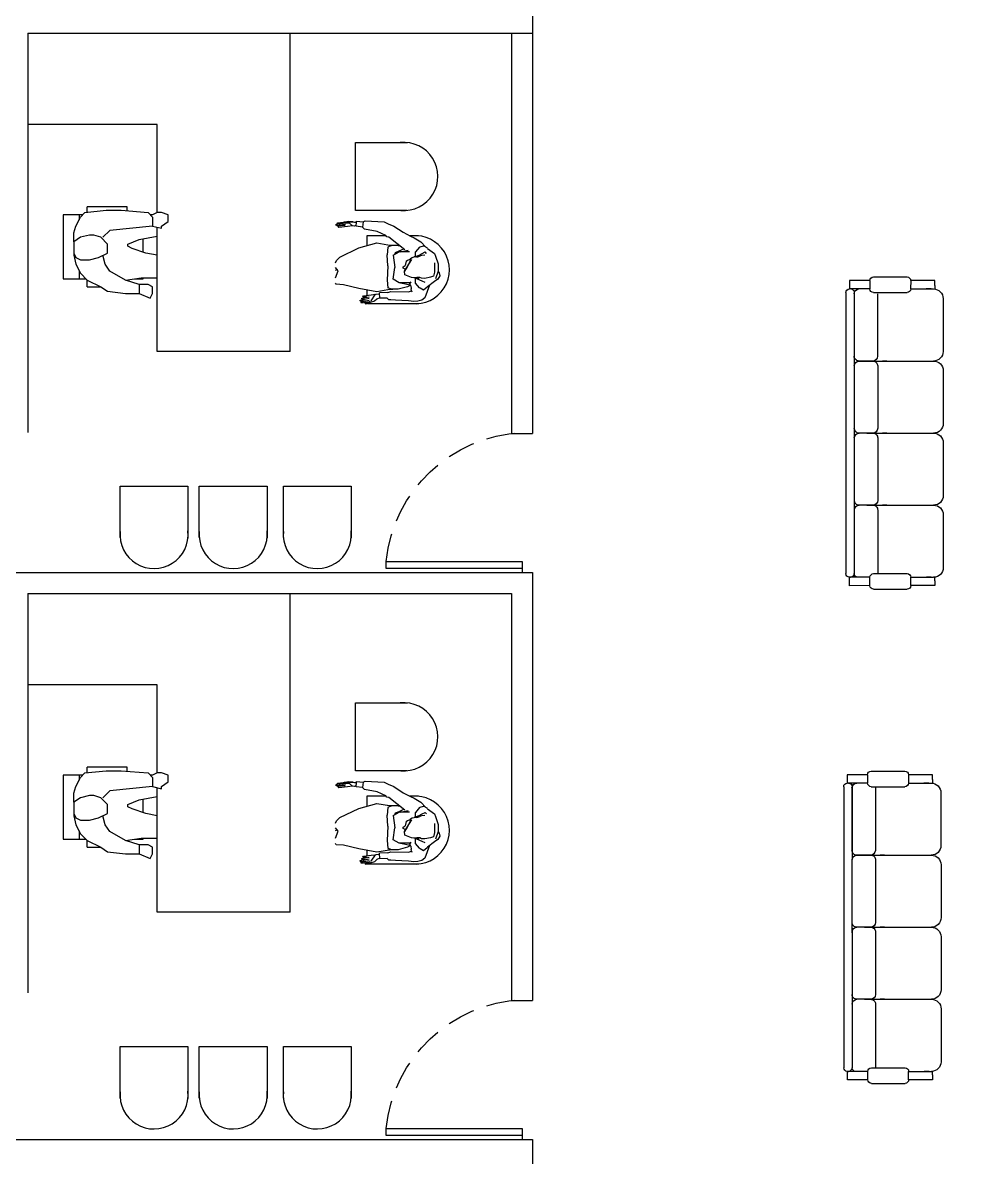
# Model space of a CAD drawing. Header units: millimetres. Extents: x -1615 to -538, y 177 to 397.
# Drawn here: x -1150.61 to -1143.93, y 318.47 to 326.57 of the extents above; entities that cross this region are included whole.
import ezdxf

# ---------------------------------------------------------------- set-up
doc = ezdxf.new("R2010")
doc.units = ezdxf.units.MM
doc.linetypes.add('OCULTA2', pattern=[0.3, 0.2, -0.1])
for name, color, linetype in [('MOB', 7, 'Continuous'), ('MUEB', 251, 'Continuous'), ('MUROS', 1, 'Continuous'), ('VENT', 4, 'Continuous'), ('VENTANAS', 4, 'Continuous')]:
    doc.layers.add(name, color=color, linetype=linetype)

# ---------------------------------------------------------------- blocks, each defined once
blk = doc.blocks.new('A$C31F15ED4')
at = {"layer": 'VENT'}
blk.add_line((0, 0.03), (0, 0), dxfattribs=at)
blk.add_lwpolyline([(0, 0.03), (0.97, 0.03), (0.97, 0.08), (0, 0.08)], close=True, dxfattribs=at)
at = {"layer": 'VENT', "linetype": 'OCULTA2'}
blk.add_arc((-0.0506, -0.0247), 1.026, 5.85871, 87.1721, dxfattribs=at)
blk = doc.blocks.new('SILLON4')
at = {"layer": 'MOB'}
for p, q in [((0.6089, 1.016), (0.2623, 0.8672)), ((0.7193, 0.998), (0.6956, 0.9879)), ((0.7058, 0.9643), (0.699, 0.98)), ((0.7193, 0.998), (0.7508, 1.0116)), ((0.7508, 1.0116), (0.8184, 0.854)), ((0.7633, 0.8303), (0.7058, 0.9643)), ((0.7058, 0.9643), (0.7196, 0.932)), ((0.7633, 0.8303), (0.7058, 0.9643)), ((0.1359, 0.814), (-0.2108, 0.6652)), ((0.8184, 0.854), (0.7633, 0.8303)), ((0.9469, 0.6199), (0.8522, 0.8405)), ((0.414, 0.3397), (0.2259, 0.778)), ((0.4359, 0.2887), (0.2263, 0.7772)), ((0.8444, 0.5759), (0.7498, 0.7965)), ((-0.3369, 0.6112), (-0.6835, 0.4624)), ((-0.0587, 0.1369), (-0.2468, 0.5752)), ((0.8249, 0.5997), (0.4152, 0.4239)), ((0.9334, 0.5861), (0.8782, 0.5624)), ((0.9334, 0.5861), (0.9908, 0.4521)), ((0.8782, 0.5624), (0.9086, 0.4915)), ((0.9088, 0.4912), (0.9357, 0.4285)), ((-0.8096, 0.4083), (-1.1563, 0.2596)), ((-0.8096, 0.4083), (-1.1563, 0.2596)), ((0.8982, 0.4507), (-0.0608, 0.0382)), ((0.3578, 0.4707), (0.3697, 0.4428)), ((0.8906, 0.4465), (0.4809, 0.2707)), ((0.9908, 0.4521), (0.9357, 0.4285)), ((0.9218, 0.3955), (-0.9218, -0.3955)), ((-0.684, 0.2896), (-0.7195, 0.3723)), ((0.3518, 0.3977), (-0.0579, 0.2219)), ((0.3968, 0.3797), (0.4355, 0.2895)), ((-0.5315, -0.066), (-0.6959, 0.3172)), ((-0.115, 0.2678), (-0.103, 0.2399)), ((-1.2193, 0.1672), (-1.2508, 0.1537)), ((-1.2193, 0.1672), (-1.1956, 0.1774)), ((-1.1855, 0.1537), (-1.1923, 0.1695)), ((-1.1568, 0.0868), (-1.1923, 0.1695)), ((-0.1209, 0.1949), (-0.5306, 0.0191)), ((-0.0759, 0.1769), (-0.0372, 0.0867)), ((-1.2508, 0.1537), (-1.1832, -0.0039)), ((-1.128, 0.0198), (-1.1855, 0.1537)), ((-1.1855, 0.1537), (-1.1717, 0.1215)), ((-1.1832, -0.0039), (-1.128, 0.0198)), ((-0.9996, -0.2143), (-1.0942, 0.0063)), ((-0.0407, 0.0469), (-0.9451, -0.3412)), ((-0.5877, 0.065), (-0.5757, 0.0371)), ((-1.102, -0.2583), (-1.1967, -0.0377)), ((-0.5937, -0.008), (-1.0128, -0.1878)), ((-0.5486, -0.0259), (-0.5099, -0.1162)), ((-0.4638, -0.1347), (-0.5335, -0.1646)), ((-1.0682, -0.2718), (-1.0131, -0.2481)), ((-1.0682, -0.2718), (-1.0108, -0.4057)), ((-1.0131, -0.2481), (-0.9552, -0.3829)), ((-1.0119, -0.2509), (-0.9789, -0.3277)), ((-1.0108, -0.4057), (-0.9556, -0.382)), ((-0.9556, -0.382), (-0.9586, -0.375))]:
    blk.add_line(p, q, dxfattribs=at)
for centre, radius, start, end in [((0.636, 0.953), 0.0686, 23.22356, 113.22356), ((0.1629, 0.751), 0.0686, 23.22356, 113.22356), ((0.1629, 0.751), 0.0686, 23.22356, 113.22356), ((0.2893, 0.8042), 0.0686, 113.22356, 203.22356), ((0.7734, 0.8067), 0.0257, 113.22356, 203.22356), ((0.8286, 0.8303), 0.0257, 23.22356, 113.22356), ((-0.1838, 0.6022), 0.0686, 113.22356, 203.22356), ((-0.3098, 0.5481), 0.0686, 23.22356, 113.22356), ((-0.3098, 0.5481), 0.0686, 23.22356, 113.22356), ((0.8681, 0.5861), 0.0257, 203.22356, 293.22356), ((0.9232, 0.6097), 0.0257, 293.22356, 23.22356), ((0.8771, 0.478), 0.0343, 293.22356, 23.22356), ((-0.7826, 0.3453), 0.0686, 23.22356, 113.22356), ((-0.7826, 0.3453), 0.0686, 23.22356, 113.22356), ((-0.6565, 0.3994), 0.0686, 113.22356, 203.22356), ((0.4287, 0.3924), 0.0343, 113.22356, 203.22356), ((0.9083, 0.4271), 0.0257, 23.22356, 113.22356), ((0.9117, 0.4192), 0.0257, 293.22356, 23.22356), ((0.3653, 0.3662), 0.0343, 23.22356, 113.22356), ((-1.1292, 0.1965), 0.0686, 113.22356, 203.22356), ((0.404, 0.276), 0.0343, 293.22356, 23.22356), ((0.4674, 0.3022), 0.0343, 203.22356, 293.22356), ((-0.1074, 0.1634), 0.0343, 23.22356, 113.22356), ((-0.0444, 0.1904), 0.0343, 113.22356, 203.22356), ((-0.0687, 0.0731), 0.0343, 293.22356, 23.22356), ((-0.0057, 0.1002), 0.0343, 203.22356, 293.22356), ((-1.1179, -0.0039), 0.0257, 23.22356, 113.22356), ((-0.5171, -0.0124), 0.0343, 113.22356, 203.22356), ((-1.173, -0.0275), 0.0257, 113.22356, 203.22356), ((-0.5801, -0.0395), 0.0343, 23.22356, 113.22356), ((-0.5414, -0.1297), 0.0343, 293.22356, 23.22356), ((-0.4784, -0.1026), 0.0343, 203.22356, 293.22356), ((-1.0232, -0.2245), 0.0257, 293.22356, 23.22356), ((-1.0784, -0.2481), 0.0257, 203.22356, 293.22356), ((-0.9553, -0.3176), 0.0257, 203.22356, 293.22356), ((-0.935, -0.3649), 0.0257, 113.22356, 203.22356), ((-0.932, -0.3719), 0.0257, 203.22356, 293.22356)]:
    blk.add_arc(centre, radius, start, end, dxfattribs=at)
blk = doc.blocks.new('A$C63B07002')
at = {"layer": 'MOB', "xscale": -1, "rotation": 51.18713273036943}
blk.add_blockref('SILLON4', (1.2588, 0.4887), dxfattribs=at)

msp = doc.modelspace()

# ---------------------------------------------------------------- linework, layer by layer
at = {"layer": 'MUEB'}
for p, q in [((-1148.6985, 324.2238), (-1148.6985, 326.4969)), ((-1149.6485, 325.845), (-1150.5699, 325.845)), ((-1149.6485, 325.2167), (-1149.6485, 325.845)), ((-1148.2343, 325.716), (-1147.8624, 325.716)), ((-1148.2343, 325.2324), (-1148.2343, 325.716)), ((-1150.1481, 325.2183), (-1150.1481, 325.2577)), ((-1149.8626, 325.2577), (-1150.1481, 325.2577)), ((-1149.8626, 325.2292), (-1149.8626, 325.2577)), ((-1150.3194, 325.2006), (-1150.3194, 324.7439)), ((-1150.1793, 325.2006), (-1150.3194, 325.2006)), ((-1150.2274, 325.1203), (-1150.1953, 325.1846)), ((-1150.2052, 325.2006), (-1150.2052, 325.1648)), ((-1150.1953, 325.1846), (-1150.1632, 325.2167)), ((-1150.1632, 325.2167), (-1150.011, 325.2328)), ((-1150.011, 325.2328), (-1149.906, 325.2328)), ((-1149.906, 325.2328), (-1149.7134, 325.2167)), ((-1149.7134, 325.2167), (-1149.6812, 325.1846)), ((-1149.6812, 325.2007), (-1149.6973, 325.2007)), ((-1149.6491, 325.2167), (-1149.6812, 325.2007)), ((-1149.6812, 325.1846), (-1149.6812, 325.1203)), ((-1149.6169, 325.2167), (-1149.6491, 325.2167)), ((-1149.5687, 325.2007), (-1149.6169, 325.2167)), ((-1149.5687, 325.1525), (-1149.5687, 325.2007)), ((-1147.8662, 325.2324), (-1148.2343, 325.2324)), ((-1150.2435, 325.0721), (-1150.2274, 325.1203)), ((-1149.9864, 325.0882), (-1150.0346, 325.04)), ((-1149.6812, 325.1203), (-1149.9864, 325.0882)), ((-1149.6812, 325.1203), (-1149.6169, 325.1043)), ((-1149.6485, 324.2238), (-1149.6485, 325.1121)), ((-1149.6169, 325.1203), (-1149.5687, 325.1525)), ((-1149.6169, 325.1043), (-1149.6169, 325.1203)), ((-1148.3712, 325.1348), (-1148.3627, 325.1362)), ((-1148.3712, 325.1305), (-1148.3712, 325.1348)), ((-1148.3042, 325.132), (-1148.3712, 325.1248)), ((-1148.3712, 325.1248), (-1148.3712, 325.1305)), ((-1148.3627, 325.1434), (-1148.3185, 325.1491)), ((-1148.3627, 325.1391), (-1148.3627, 325.1434)), ((-1148.3014, 325.1405), (-1148.3627, 325.1334)), ((-1148.3627, 325.1334), (-1148.3627, 325.1391)), ((-1148.3627, 325.1248), (-1148.3627, 325.1263)), ((-1148.3627, 325.1191), (-1148.3627, 325.1248)), ((-1148.3057, 325.1248), (-1148.3627, 325.1191)), ((-1148.3541, 325.1134), (-1148.3541, 325.1191)), ((-1148.3513, 325.1106), (-1148.3541, 325.1134)), ((-1148.29, 325.1177), (-1148.3513, 325.1106)), ((-1148.3199, 325.1476), (-1148.3128, 325.1505)), ((-1148.3185, 325.1419), (-1148.3199, 325.1476)), ((-1148.3, 325.1405), (-1148.3185, 325.1419)), ((-1148.3128, 325.1505), (-1148.2814, 325.1505)), ((-1148.3057, 325.1505), (-1148.2843, 325.1548)), ((-1148.3014, 325.1405), (-1148.3014, 325.1405)), ((-1148.2757, 325.1405), (-1148.3, 325.1405)), ((-1148.2544, 325.122), (-1148.29, 325.1177)), ((-1148.2843, 325.1548), (-1148.2601, 325.1505)), ((-1148.2501, 325.1505), (-1148.2814, 325.1505)), ((-1148.28, 325.1505), (-1148.2501, 325.1505)), ((-1148.2757, 325.1405), (-1148.2544, 325.122)), ((-1148.243, 325.1206), (-1148.2544, 325.122)), ((-1148.2501, 325.1505), (-1148.2401, 325.1476)), ((-1148.2279, 325.1236), (-1148.243, 325.1206)), ((-1148.2401, 325.1476), (-1148.2259, 325.1476)), ((-1148.2283, 325.1185), (-1148.2259, 325.1476)), ((-1148.1831, 325.1134), (-1148.2283, 325.1185)), ((-1148.2259, 325.1476), (-1148.2254, 325.1552)), ((-1148.2254, 325.1552), (-1148.1774, 325.1505)), ((-1148.1774, 325.1505), (-1148.1831, 325.1134)), ((-1148.1689, 325.0978), (-1148.1831, 325.1134)), ((-1148.1774, 325.1505), (-1148.1646, 325.1576)), ((-1148.0777, 325.0807), (-1148.1689, 325.0978)), ((-1148.1646, 325.1576), (-1148.0287, 325.15)), ((-1148.0287, 325.15), (-1147.9951, 325.1334)), ((-1147.9951, 325.1334), (-1147.9757, 325.1278)), ((-1147.9757, 325.1278), (-1147.9594, 325.1206)), ((-1147.9594, 325.1206), (-1147.8932, 325.0757)), ((-1150.2435, 325.0078), (-1150.2435, 325.0721)), ((-1150.1953, 325.04), (-1150.2435, 325.0078)), ((-1150.2435, 325.0078), (-1150.2435, 324.9116)), ((-1150.131, 325.056), (-1150.1953, 325.04)), ((-1150.0989, 325.056), (-1150.131, 325.056)), ((-1150.0507, 325.04), (-1150.0989, 325.056)), ((-1150.0025, 324.9918), (-1150.0507, 325.04)), ((-1149.8578, 324.9918), (-1149.7776, 325.0239)), ((-1149.7776, 325.0239), (-1149.6485, 325.0474)), ((-1149.7485, 324.9338), (-1149.7485, 325.0292)), ((-1148.1524, 325.0506), (-1148.1524, 324.9797)), ((-1148.0165, 325.0506), (-1148.1524, 325.0506)), ((-1148.0179, 325.0522), (-1148.0777, 325.0807)), ((-1148.0107, 325.0436), (-1148.0179, 325.0522)), ((-1147.9965, 325.0408), (-1148.0107, 325.0436)), ((-1147.9381, 324.9966), (-1147.9965, 325.0408)), ((-1147.8932, 325.0757), (-1147.8412, 325.0489)), ((-1147.7844, 325.0506), (-1147.8444, 325.0506)), ((-1147.8412, 325.0489), (-1147.8144, 325.0356)), ((-1147.8144, 325.0356), (-1147.768, 325.0086)), ((-1147.768, 325.0086), (-1147.7308, 324.9694)), ((-1150.2435, 324.9275), (-1150.2274, 324.8955)), ((-1150.0667, 324.8955), (-1150.0025, 324.9275)), ((-1150.0025, 324.9275), (-1150.0025, 324.9918)), ((-1149.8578, 324.9757), (-1149.8578, 324.9918)), ((-1149.8257, 324.9596), (-1149.8578, 324.9757)), ((-1149.7294, 324.9275), (-1149.8257, 324.9596)), ((-1149.6491, 324.9116), (-1149.7294, 324.9275)), ((-1148.3456, 324.8983), (-1148.2102, 324.9638)), ((-1148.2102, 324.9638), (-1148.0806, 324.9995)), ((-1148.0806, 324.9995), (-1147.9765, 324.9824)), ((-1148.0036, 324.9695), (-1148.0079, 324.9154)), ((-1148.0036, 324.9866), (-1147.9295, 324.9824)), ((-1147.9765, 324.9824), (-1148.0036, 324.9695)), ((-1147.9295, 324.9824), (-1147.9765, 324.9824)), ((-1147.9651, 324.9125), (-1147.9224, 324.9368)), ((-1147.9537, 324.9182), (-1147.948, 324.9311)), ((-1147.948, 324.9311), (-1147.9224, 324.9425)), ((-1147.8815, 324.9509), (-1147.9381, 324.9966)), ((-1147.9295, 324.9824), (-1147.916, 324.9788)), ((-1147.9224, 324.9425), (-1147.8894, 324.9573)), ((-1147.911, 324.9368), (-1147.9224, 324.9368)), ((-1147.911, 324.9368), (-1147.8583, 324.9482)), ((-1147.8854, 324.9368), (-1147.911, 324.9368)), ((-1147.8469, 324.9368), (-1147.8854, 324.9368)), ((-1147.7757, 324.9695), (-1147.8041, 324.9353)), ((-1147.8041, 324.904), (-1147.8041, 324.9353)), ((-1147.7799, 324.9125), (-1147.7586, 324.9254)), ((-1147.7757, 324.9695), (-1147.7728, 324.9724)), ((-1147.7728, 324.9724), (-1147.7483, 324.9787)), ((-1147.7586, 324.9254), (-1147.7372, 324.9353)), ((-1147.7229, 324.9653), (-1147.7483, 324.9787)), ((-1147.7258, 324.9239), (-1147.7372, 324.9353)), ((-1147.7201, 324.961), (-1147.7229, 324.9653)), ((-1147.7201, 324.961), (-1147.6688, 324.9239)), ((-1147.6688, 324.9239), (-1147.6631, 324.9054)), ((-1150.2435, 324.9116), (-1150.2274, 324.8473)), ((-1150.2274, 324.8955), (-1150.1953, 324.8794)), ((-1150.2274, 324.8473), (-1150.1953, 324.783)), ((-1150.1953, 324.8794), (-1150.131, 324.8794)), ((-1150.131, 324.8794), (-1150.0667, 324.8955)), ((-1150.0185, 324.8473), (-1150.0346, 324.9116)), ((-1149.9864, 324.7991), (-1150.0185, 324.8473)), ((-1149.6485, 324.9113), (-1149.6491, 324.9116)), ((-1148.3757, 324.8575), (-1148.3698, 324.8741)), ((-1148.3698, 324.8741), (-1148.3456, 324.8983)), ((-1148.0036, 324.837), (-1148.0079, 324.9154)), ((-1147.9651, 324.9125), (-1147.9523, 324.8256)), ((-1147.8725, 324.8698), (-1147.8782, 324.8385)), ((-1147.8725, 324.8698), (-1147.8626, 324.8769)), ((-1147.864, 324.8285), (-1147.8312, 324.8826)), ((-1147.8626, 324.8769), (-1147.8483, 324.8826)), ((-1147.8583, 324.8385), (-1147.8412, 324.8755)), ((-1147.8483, 324.8826), (-1147.8403, 324.8836)), ((-1147.8412, 324.8755), (-1147.8398, 324.8883)), ((-1147.8398, 324.8883), (-1147.8284, 324.8955)), ((-1147.8284, 324.8955), (-1147.8141, 324.8997)), ((-1147.8041, 324.8997), (-1147.8141, 324.8997)), ((-1147.8041, 324.8997), (-1147.7984, 324.9054)), ((-1147.7956, 324.8983), (-1147.8041, 324.8997)), ((-1147.7984, 324.9054), (-1147.7799, 324.9125)), ((-1147.7956, 324.8983), (-1147.7742, 324.9054)), ((-1147.7614, 324.9097), (-1147.7742, 324.9054)), ((-1147.7386, 324.9125), (-1147.7614, 324.9097)), ((-1147.6702, 324.857), (-1147.6702, 324.7914)), ((-1147.6631, 324.9054), (-1147.6431, 324.8499)), ((-1147.6431, 324.8499), (-1147.6431, 324.7986)), ((-1150.2052, 324.8028), (-1150.2052, 324.7439)), ((-1150.1953, 324.783), (-1150.1471, 324.7348)), ((-1149.8739, 324.7348), (-1149.9864, 324.7991)), ((-1148.357, 324.8014), (-1148.3757, 324.8241)), ((-1148.3757, 324.8048), (-1148.3649, 324.8111)), ((-1148.3757, 324.7511), (-1148.357, 324.8014)), ((-1148.0036, 324.837), (-1148.0079, 324.7345)), ((-1147.9651, 324.7402), (-1147.9523, 324.8256)), ((-1147.8925, 324.8285), (-1147.8782, 324.8385)), ((-1147.8925, 324.8199), (-1147.8925, 324.8285)), ((-1147.8782, 324.8128), (-1147.8925, 324.8199)), ((-1147.8839, 324.7986), (-1147.8583, 324.8385)), ((-1147.864, 324.8285), (-1147.8839, 324.7986)), ((-1147.8811, 324.7715), (-1147.8839, 324.7986)), ((-1147.8455, 324.7572), (-1147.8811, 324.7715)), ((-1147.8782, 324.8085), (-1147.8782, 324.8128)), ((-1147.8782, 324.8085), (-1147.8782, 324.8128)), ((-1147.8782, 324.8085), (-1147.8782, 324.8085)), ((-1147.864, 324.8285), (-1147.8583, 324.8385)), ((-1147.6773, 324.7615), (-1147.6987, 324.7544)), ((-1147.6702, 324.7914), (-1147.6773, 324.7615)), ((-1147.6431, 324.7986), (-1147.6631, 324.743)), ((-1147.6303, 324.7658), (-1147.6446, 324.7416)), ((-1147.6431, 324.7957), (-1147.636, 324.7872)), ((-1147.636, 324.7872), (-1147.6303, 324.7658)), ((-1150.3194, 324.7439), (-1150.1561, 324.7439)), ((-1150.1481, 324.6868), (-1150.1481, 324.7358)), ((-1150.1481, 324.6868), (-1150.051, 324.6868)), ((-1150.1471, 324.7348), (-1150.0507, 324.6866)), ((-1150.0507, 324.6866), (-1150.0025, 324.6545)), ((-1149.8739, 324.7348), (-1149.7616, 324.7509)), ((-1149.7776, 324.7027), (-1149.8739, 324.7348)), ((-1149.8626, 324.7311), (-1149.8626, 324.7364)), ((-1149.8106, 324.7439), (-1149.7485, 324.7439)), ((-1149.7134, 324.7027), (-1149.7776, 324.7027)), ((-1149.7776, 324.7027), (-1149.7776, 324.6384)), ((-1149.7616, 324.7509), (-1149.6491, 324.7509)), ((-1149.7485, 324.7439), (-1149.7485, 324.7509)), ((-1149.6812, 324.6866), (-1149.7134, 324.7027)), ((-1149.6812, 324.6384), (-1149.6812, 324.6866)), ((-1148.3755, 324.7131), (-1148.3757, 324.713)), ((-1148.3712, 324.7045), (-1148.3757, 324.713)), ((-1148.3199, 324.7003), (-1148.3712, 324.7045)), ((-1148.2102, 324.6746), (-1148.3199, 324.7003)), ((-1148.0079, 324.7345), (-1148.0036, 324.6803)), ((-1147.9765, 324.6689), (-1148.0036, 324.6803)), ((-1147.9224, 324.7145), (-1147.9651, 324.7402)), ((-1147.8611, 324.6874), (-1147.9295, 324.6689)), ((-1147.911, 324.7145), (-1147.9224, 324.7145)), ((-1147.8854, 324.7145), (-1147.911, 324.7145)), ((-1147.911, 324.7145), (-1147.8426, 324.7003)), ((-1147.8412, 324.7145), (-1147.8854, 324.7145)), ((-1147.8406, 324.698), (-1147.8611, 324.6874)), ((-1147.8341, 324.753), (-1147.8455, 324.7572)), ((-1147.8455, 324.7088), (-1147.8355, 324.7216)), ((-1147.8383, 324.6931), (-1147.8455, 324.7088)), ((-1147.8383, 324.6931), (-1147.8362, 324.6713)), ((-1147.8141, 324.7501), (-1147.8341, 324.753)), ((-1147.8041, 324.7501), (-1147.8141, 324.7501)), ((-1147.8027, 324.7459), (-1147.8141, 324.7501)), ((-1147.7956, 324.753), (-1147.8041, 324.7501)), ((-1147.8041, 324.7131), (-1147.8041, 324.7459)), ((-1147.7757, 324.6789), (-1147.8041, 324.7131)), ((-1147.7984, 324.7459), (-1147.8027, 324.7459)), ((-1147.7799, 324.743), (-1147.7984, 324.7459)), ((-1147.7742, 324.753), (-1147.7956, 324.753)), ((-1147.7586, 324.7273), (-1147.7956, 324.743)), ((-1147.7728, 324.676), (-1147.7757, 324.6789)), ((-1147.7614, 324.7473), (-1147.7742, 324.753)), ((-1147.7386, 324.7459), (-1147.7614, 324.7473)), ((-1147.7372, 324.7174), (-1147.7586, 324.7273)), ((-1147.7229, 324.6832), (-1147.7472, 324.6618)), ((-1147.6987, 324.7544), (-1147.7386, 324.7459)), ((-1147.7052, 324.6982), (-1147.7376, 324.6085)), ((-1147.7201, 324.6874), (-1147.7229, 324.6832)), ((-1147.6688, 324.7245), (-1147.7201, 324.6874)), ((-1147.7052, 324.701), (-1147.7052, 324.6982)), ((-1147.6446, 324.7416), (-1147.6688, 324.7245)), ((-1150.0025, 324.6545), (-1149.8739, 324.6384)), ((-1149.8739, 324.6384), (-1149.7776, 324.6384)), ((-1149.7776, 324.6384), (-1149.6973, 324.6063)), ((-1149.6973, 324.6063), (-1149.6812, 324.6384)), ((-1148.0806, 324.6504), (-1148.2102, 324.6746)), ((-1148.1988, 324.592), (-1148.1361, 324.6048)), ((-1148.1888, 324.6062), (-1148.1347, 324.6162)), ((-1148.1888, 324.6005), (-1148.1888, 324.6062)), ((-1148.186, 324.5963), (-1148.1888, 324.6005)), ((-1148.1675, 324.5991), (-1148.186, 324.5963)), ((-1148.1803, 324.6162), (-1148.176, 324.6233)), ((-1148.176, 324.6133), (-1148.1803, 324.6162)), ((-1148.176, 324.6233), (-1148.1219, 324.6304)), ((-1148.1518, 324.6133), (-1148.176, 324.6133)), ((-1148.1524, 324.6638), (-1148.1524, 324.6264)), ((-1148.1524, 324.6133), (-1148.1524, 324.6129)), ((-1148.1219, 324.6304), (-1148.0905, 324.6333)), ((-1148.1204, 324.5877), (-1148.0905, 324.6333)), ((-1148.082, 324.5991), (-1148.0976, 324.5834)), ((-1148.0905, 324.6333), (-1148.0848, 324.6347)), ((-1148.0848, 324.6347), (-1148.062, 324.6376)), ((-1148.0592, 324.6076), (-1148.082, 324.5991)), ((-1147.9765, 324.6689), (-1148.0806, 324.6504)), ((-1148.0022, 324.6461), (-1148.062, 324.6447)), ((-1148.0597, 324.6047), (-1148.062, 324.6447)), ((-1148.0065, 324.6062), (-1148.0597, 324.6047)), ((-1147.9951, 324.5948), (-1148.0065, 324.6062)), ((-1147.9295, 324.6689), (-1148.0036, 324.6646)), ((-1148.0022, 324.6461), (-1147.9808, 324.6532)), ((-1147.9808, 324.6532), (-1147.854, 324.6504)), ((-1147.9295, 324.6689), (-1147.9765, 324.6689)), ((-1147.854, 324.6504), (-1147.8326, 324.6575)), ((-1147.8341, 324.6604), (-1147.8362, 324.6713)), ((-1147.8286, 324.6491), (-1147.8341, 324.6604)), ((-1147.7472, 324.6618), (-1147.7728, 324.676)), ((-1147.7376, 324.6085), (-1147.7594, 324.5907)), ((-1148.1988, 324.5863), (-1148.1988, 324.592)), ((-1148.1945, 324.5834), (-1148.1988, 324.5863)), ((-1148.1646, 324.5863), (-1148.1945, 324.5834)), ((-1148.1931, 324.5806), (-1148.1361, 324.592)), ((-1148.1931, 324.5749), (-1148.1931, 324.5806)), ((-1148.1903, 324.5706), (-1148.1931, 324.5749)), ((-1148.1475, 324.5777), (-1148.1903, 324.5706)), ((-1148.1646, 324.5692), (-1148.1461, 324.5777)), ((-1148.1618, 324.5649), (-1148.1646, 324.5692)), ((-1148.1561, 324.5635), (-1148.1618, 324.5649)), ((-1148.1276, 324.5735), (-1148.1561, 324.5635)), ((-1148.1524, 324.5769), (-1148.1524, 324.5748)), ((-1148.1461, 324.5777), (-1148.1261, 324.5849)), ((-1148.1461, 324.567), (-1147.7806, 324.567)), ((-1148.0976, 324.5834), (-1148.1276, 324.5735)), ((-1147.8554, 324.5877), (-1147.9951, 324.5948)), ((-1147.9822, 324.5934), (-1147.9951, 324.5948)), ((-1147.8174, 324.5826), (-1147.8554, 324.5877)), ((-1147.7893, 324.5837), (-1147.8174, 324.5826)), ((-1147.7594, 324.5907), (-1147.7893, 324.5837)), ((-1148.6985, 324.2238), (-1149.6485, 324.2238)), ((-1149.9125, 322.8965), (-1149.9125, 323.2646)), ((-1149.9125, 323.2646), (-1149.4289, 323.2646)), ((-1149.4289, 323.2646), (-1149.4289, 322.8928)), ((-1149.3475, 322.8965), (-1149.3475, 323.2646)), ((-1149.3475, 323.2646), (-1148.8639, 323.2646)), ((-1148.8639, 323.2646), (-1148.8639, 322.8928)), ((-1148.7478, 322.8965), (-1148.7478, 323.2646)), ((-1148.7478, 323.2646), (-1148.2642, 323.2646)), ((-1148.2642, 323.2646), (-1148.2642, 322.8928)), ((-1148.6985, 320.2238), (-1148.6985, 322.4969)), ((-1149.6485, 321.845), (-1150.5699, 321.845)), ((-1149.6485, 321.2167), (-1149.6485, 321.845)), ((-1148.2343, 321.716), (-1147.8624, 321.716)), ((-1148.2343, 321.2324), (-1148.2343, 321.716)), ((-1150.3194, 321.2006), (-1150.3194, 320.7439)), ((-1150.1793, 321.2006), (-1150.3194, 321.2006)), ((-1150.2052, 321.2006), (-1150.2052, 321.1648)), ((-1150.1953, 321.1846), (-1150.1632, 321.2167)), ((-1150.1632, 321.2167), (-1150.011, 321.2328)), ((-1150.1481, 321.2183), (-1150.1481, 321.2577)), ((-1149.8626, 321.2577), (-1150.1481, 321.2577)), ((-1150.011, 321.2328), (-1149.906, 321.2328)), ((-1149.906, 321.2328), (-1149.7134, 321.2167)), ((-1149.8626, 321.2292), (-1149.8626, 321.2577)), ((-1149.7134, 321.2167), (-1149.6812, 321.1846)), ((-1149.6812, 321.2007), (-1149.6973, 321.2007)), ((-1149.6491, 321.2167), (-1149.6812, 321.2007)), ((-1149.6169, 321.2167), (-1149.6491, 321.2167)), ((-1149.5687, 321.2007), (-1149.6169, 321.2167)), ((-1149.5687, 321.1525), (-1149.5687, 321.2007)), ((-1147.8662, 321.2324), (-1148.2343, 321.2324)), ((-1150.2435, 321.0721), (-1150.2274, 321.1203)), ((-1150.2274, 321.1203), (-1150.1953, 321.1846)), ((-1149.6812, 321.1203), (-1149.9864, 321.0882)), ((-1149.6812, 321.1846), (-1149.6812, 321.1203)), ((-1149.6812, 321.1203), (-1149.6169, 321.1043)), ((-1149.6169, 321.1203), (-1149.5687, 321.1525)), ((-1149.6169, 321.1043), (-1149.6169, 321.1203)), ((-1148.3712, 321.1348), (-1148.3627, 321.1362)), ((-1148.3712, 321.1305), (-1148.3712, 321.1348)), ((-1148.3042, 321.132), (-1148.3712, 321.1248)), ((-1148.3712, 321.1248), (-1148.3712, 321.1305)), ((-1148.3627, 321.1434), (-1148.3185, 321.1491)), ((-1148.3627, 321.1391), (-1148.3627, 321.1434)), ((-1148.3014, 321.1405), (-1148.3627, 321.1334)), ((-1148.3627, 321.1334), (-1148.3627, 321.1391)), ((-1148.3627, 321.1248), (-1148.3627, 321.1263)), ((-1148.3627, 321.1191), (-1148.3627, 321.1248)), ((-1148.3057, 321.1248), (-1148.3627, 321.1191)), ((-1148.3541, 321.1134), (-1148.3541, 321.1191)), ((-1148.29, 321.1177), (-1148.3513, 321.1106)), ((-1148.3199, 321.1476), (-1148.3128, 321.1505)), ((-1148.3185, 321.1419), (-1148.3199, 321.1476)), ((-1148.3, 321.1405), (-1148.3185, 321.1419)), ((-1148.3128, 321.1505), (-1148.2814, 321.1505)), ((-1148.3057, 321.1505), (-1148.2843, 321.1548)), ((-1148.3014, 321.1405), (-1148.3014, 321.1405)), ((-1148.2757, 321.1405), (-1148.3, 321.1405)), ((-1148.2544, 321.122), (-1148.29, 321.1177)), ((-1148.2843, 321.1548), (-1148.2601, 321.1505)), ((-1148.2501, 321.1505), (-1148.2814, 321.1505)), ((-1148.28, 321.1505), (-1148.2501, 321.1505)), ((-1148.2757, 321.1405), (-1148.2544, 321.122)), ((-1148.243, 321.1206), (-1148.2544, 321.122)), ((-1148.2501, 321.1505), (-1148.2401, 321.1476)), ((-1148.2279, 321.1236), (-1148.243, 321.1206)), ((-1148.2401, 321.1476), (-1148.2259, 321.1476)), ((-1148.2283, 321.1185), (-1148.2259, 321.1476)), ((-1148.1831, 321.1134), (-1148.2283, 321.1185)), ((-1148.2259, 321.1476), (-1148.2254, 321.1552)), ((-1148.2254, 321.1552), (-1148.1774, 321.1505)), ((-1148.1774, 321.1505), (-1148.1831, 321.1134)), ((-1148.1774, 321.1505), (-1148.1646, 321.1576)), ((-1148.1646, 321.1576), (-1148.0287, 321.15)), ((-1148.0287, 321.15), (-1147.9951, 321.1334)), ((-1147.9951, 321.1334), (-1147.9757, 321.1278)), ((-1147.9757, 321.1278), (-1147.9594, 321.1206)), ((-1147.9594, 321.1206), (-1147.8932, 321.0757)), ((-1150.2435, 321.0078), (-1150.2435, 321.0721)), ((-1150.1953, 321.04), (-1150.2435, 321.0078)), ((-1150.131, 321.056), (-1150.1953, 321.04)), ((-1150.0989, 321.056), (-1150.131, 321.056)), ((-1150.0507, 321.04), (-1150.0989, 321.056)), ((-1150.0025, 320.9918), (-1150.0507, 321.04)), ((-1149.9864, 321.0882), (-1150.0346, 321.04)), ((-1149.7776, 321.0239), (-1149.6485, 321.0474)), ((-1149.6485, 320.2238), (-1149.6485, 321.1121)), ((-1148.3513, 321.1106), (-1148.3541, 321.1134)), ((-1148.1689, 321.0978), (-1148.1831, 321.1134)), ((-1148.0777, 321.0807), (-1148.1689, 321.0978)), ((-1148.1524, 321.0506), (-1148.1524, 320.9797)), ((-1148.0165, 321.0506), (-1148.1524, 321.0506)), ((-1148.0179, 321.0522), (-1148.0777, 321.0807)), ((-1148.0107, 321.0436), (-1148.0179, 321.0522)), ((-1147.9965, 321.0408), (-1148.0107, 321.0436)), ((-1147.9381, 320.9966), (-1147.9965, 321.0408)), ((-1147.8932, 321.0757), (-1147.8412, 321.0489)), ((-1147.7844, 321.0506), (-1147.8444, 321.0506)), ((-1147.8412, 321.0489), (-1147.8144, 321.0356)), ((-1147.8144, 321.0356), (-1147.768, 321.0086)), ((-1150.2435, 321.0078), (-1150.2435, 320.9116)), ((-1150.0025, 320.9275), (-1150.0025, 320.9918)), ((-1149.8578, 320.9918), (-1149.7776, 321.0239)), ((-1149.8578, 320.9757), (-1149.8578, 320.9918)), ((-1149.8257, 320.9596), (-1149.8578, 320.9757)), ((-1149.7294, 320.9275), (-1149.8257, 320.9596)), ((-1149.7485, 320.9338), (-1149.7485, 321.0292)), ((-1148.3456, 320.8983), (-1148.2102, 320.9638)), ((-1148.2102, 320.9638), (-1148.0806, 320.9995)), ((-1148.0806, 320.9995), (-1147.9765, 320.9824)), ((-1148.0036, 320.9695), (-1148.0079, 320.9154)), ((-1148.0036, 320.9866), (-1147.9295, 320.9824)), ((-1147.9765, 320.9824), (-1148.0036, 320.9695)), ((-1147.9295, 320.9824), (-1147.9765, 320.9824)), ((-1147.8815, 320.9509), (-1147.9381, 320.9966)), ((-1147.9295, 320.9824), (-1147.916, 320.9788)), ((-1147.9224, 320.9425), (-1147.8894, 320.9573)), ((-1147.7757, 320.9695), (-1147.8041, 320.9353)), ((-1147.7757, 320.9695), (-1147.7728, 320.9724)), ((-1147.7728, 320.9724), (-1147.7483, 320.9787)), ((-1147.768, 321.0086), (-1147.7308, 320.9694)), ((-1147.7229, 320.9653), (-1147.7483, 320.9787)), ((-1147.7201, 320.961), (-1147.7229, 320.9653)), ((-1147.7201, 320.961), (-1147.6688, 320.9239)), ((-1150.2435, 320.9275), (-1150.2274, 320.8955)), ((-1150.2435, 320.9116), (-1150.2274, 320.8473)), ((-1150.2274, 320.8955), (-1150.1953, 320.8794)), ((-1150.1953, 320.8794), (-1150.131, 320.8794)), ((-1150.131, 320.8794), (-1150.0667, 320.8955)), ((-1150.0667, 320.8955), (-1150.0025, 320.9275)), ((-1150.0185, 320.8473), (-1150.0346, 320.9116)), ((-1149.6491, 320.9116), (-1149.7294, 320.9275)), ((-1149.6485, 320.9113), (-1149.6491, 320.9116)), ((-1148.3757, 320.8575), (-1148.3698, 320.8741)), ((-1148.3698, 320.8741), (-1148.3456, 320.8983)), ((-1148.0036, 320.837), (-1148.0079, 320.9154)), ((-1147.9651, 320.9125), (-1147.9224, 320.9368)), ((-1147.9651, 320.9125), (-1147.9523, 320.8256)), ((-1147.9537, 320.9182), (-1147.948, 320.9311)), ((-1147.948, 320.9311), (-1147.9224, 320.9425)), ((-1147.911, 320.9368), (-1147.9224, 320.9368)), ((-1147.911, 320.9368), (-1147.8583, 320.9482)), ((-1147.8854, 320.9368), (-1147.911, 320.9368)), ((-1147.8469, 320.9368), (-1147.8854, 320.9368)), ((-1147.8725, 320.8698), (-1147.8626, 320.8769)), ((-1147.864, 320.8285), (-1147.8312, 320.8826)), ((-1147.8626, 320.8769), (-1147.8483, 320.8826)), ((-1147.8583, 320.8385), (-1147.8412, 320.8755)), ((-1147.8483, 320.8826), (-1147.8403, 320.8836)), ((-1147.8412, 320.8755), (-1147.8398, 320.8883)), ((-1147.8398, 320.8883), (-1147.8284, 320.8955)), ((-1147.8284, 320.8955), (-1147.8141, 320.8997)), ((-1147.8041, 320.8997), (-1147.8141, 320.8997)), ((-1147.8041, 320.904), (-1147.8041, 320.9353)), ((-1147.8041, 320.8997), (-1147.7984, 320.9054)), ((-1147.7956, 320.8983), (-1147.8041, 320.8997)), ((-1147.7984, 320.9054), (-1147.7799, 320.9125)), ((-1147.7956, 320.8983), (-1147.7742, 320.9054)), ((-1147.7799, 320.9125), (-1147.7586, 320.9254)), ((-1147.7614, 320.9097), (-1147.7742, 320.9054)), ((-1147.7386, 320.9125), (-1147.7614, 320.9097)), ((-1147.7586, 320.9254), (-1147.7372, 320.9353)), ((-1147.7258, 320.9239), (-1147.7372, 320.9353)), ((-1147.6688, 320.9239), (-1147.6631, 320.9054)), ((-1147.6631, 320.9054), (-1147.6431, 320.8499)), ((-1150.2274, 320.8473), (-1150.1953, 320.783)), ((-1150.2052, 320.8028), (-1150.2052, 320.7439)), ((-1149.9864, 320.7991), (-1150.0185, 320.8473)), ((-1149.8739, 320.7348), (-1149.9864, 320.7991)), ((-1148.357, 320.8014), (-1148.3757, 320.8241)), ((-1148.3757, 320.8048), (-1148.3649, 320.8111)), ((-1148.3757, 320.7511), (-1148.357, 320.8014)), ((-1148.0036, 320.837), (-1148.0079, 320.7345)), ((-1147.9651, 320.7402), (-1147.9523, 320.8256)), ((-1147.8925, 320.8285), (-1147.8782, 320.8385)), ((-1147.8925, 320.8199), (-1147.8925, 320.8285)), ((-1147.8782, 320.8128), (-1147.8925, 320.8199)), ((-1147.8839, 320.7986), (-1147.8583, 320.8385)), ((-1147.864, 320.8285), (-1147.8839, 320.7986)), ((-1147.8811, 320.7715), (-1147.8839, 320.7986)), ((-1147.8725, 320.8698), (-1147.8782, 320.8385)), ((-1147.8782, 320.8085), (-1147.8782, 320.8128)), ((-1147.8782, 320.8085), (-1147.8782, 320.8128)), ((-1147.8782, 320.8085), (-1147.8782, 320.8085)), ((-1147.864, 320.8285), (-1147.8583, 320.8385)), ((-1147.6702, 320.7914), (-1147.6773, 320.7615)), ((-1147.6702, 320.857), (-1147.6702, 320.7914)), ((-1147.6431, 320.7986), (-1147.6631, 320.743)), ((-1147.6431, 320.8499), (-1147.6431, 320.7986)), ((-1147.6431, 320.7957), (-1147.636, 320.7872)), ((-1150.3194, 320.7439), (-1150.1561, 320.7439)), ((-1150.1953, 320.783), (-1150.1471, 320.7348)), ((-1150.1481, 320.6868), (-1150.1481, 320.7358)), ((-1150.1471, 320.7348), (-1150.0507, 320.6866)), ((-1149.8739, 320.7348), (-1149.7616, 320.7509)), ((-1149.7776, 320.7027), (-1149.8739, 320.7348)), ((-1149.8626, 320.7311), (-1149.8626, 320.7364)), ((-1149.8106, 320.7439), (-1149.7485, 320.7439)), ((-1149.7616, 320.7509), (-1149.6491, 320.7509)), ((-1149.7485, 320.7439), (-1149.7485, 320.7509)), ((-1148.3755, 320.7131), (-1148.3757, 320.713)), ((-1148.3712, 320.7045), (-1148.3757, 320.713)), ((-1148.0079, 320.7345), (-1148.0036, 320.6803)), ((-1147.9224, 320.7145), (-1147.9651, 320.7402)), ((-1147.911, 320.7145), (-1147.9224, 320.7145)), ((-1147.8854, 320.7145), (-1147.911, 320.7145)), ((-1147.911, 320.7145), (-1147.8426, 320.7003)), ((-1147.8412, 320.7145), (-1147.8854, 320.7145)), ((-1147.8455, 320.7572), (-1147.8811, 320.7715)), ((-1147.8341, 320.753), (-1147.8455, 320.7572)), ((-1147.8455, 320.7088), (-1147.8355, 320.7216)), ((-1147.8141, 320.7501), (-1147.8341, 320.753)), ((-1147.8041, 320.7501), (-1147.8141, 320.7501)), ((-1147.8027, 320.7459), (-1147.8141, 320.7501)), ((-1147.7956, 320.753), (-1147.8041, 320.7501)), ((-1147.8041, 320.7131), (-1147.8041, 320.7459)), ((-1147.7757, 320.6789), (-1147.8041, 320.7131)), ((-1147.7984, 320.7459), (-1147.8027, 320.7459)), ((-1147.7799, 320.743), (-1147.7984, 320.7459)), ((-1147.7742, 320.753), (-1147.7956, 320.753)), ((-1147.7586, 320.7273), (-1147.7956, 320.743)), ((-1147.7614, 320.7473), (-1147.7742, 320.753)), ((-1147.7386, 320.7459), (-1147.7614, 320.7473)), ((-1147.7372, 320.7174), (-1147.7586, 320.7273)), ((-1147.6987, 320.7544), (-1147.7386, 320.7459)), ((-1147.6688, 320.7245), (-1147.7201, 320.6874)), ((-1147.6773, 320.7615), (-1147.6987, 320.7544)), ((-1147.6446, 320.7416), (-1147.6688, 320.7245)), ((-1147.6303, 320.7658), (-1147.6446, 320.7416)), ((-1147.636, 320.7872), (-1147.6303, 320.7658)), ((-1150.1481, 320.6868), (-1150.051, 320.6868)), ((-1150.0507, 320.6866), (-1150.0025, 320.6545)), ((-1150.0025, 320.6545), (-1149.8739, 320.6384)), ((-1149.8739, 320.6384), (-1149.7776, 320.6384)), ((-1149.7134, 320.7027), (-1149.7776, 320.7027)), ((-1149.7776, 320.7027), (-1149.7776, 320.6384)), ((-1149.7776, 320.6384), (-1149.6973, 320.6063)), ((-1149.6812, 320.6866), (-1149.7134, 320.7027)), ((-1149.6973, 320.6063), (-1149.6812, 320.6384)), ((-1149.6812, 320.6384), (-1149.6812, 320.6866)), ((-1148.3199, 320.7003), (-1148.3712, 320.7045)), ((-1148.2102, 320.6746), (-1148.3199, 320.7003)), ((-1148.0806, 320.6504), (-1148.2102, 320.6746)), ((-1148.176, 320.6233), (-1148.1219, 320.6304)), ((-1148.1524, 320.6638), (-1148.1524, 320.6264)), ((-1148.1219, 320.6304), (-1148.0905, 320.6333)), ((-1148.1204, 320.5877), (-1148.0905, 320.6333)), ((-1148.0905, 320.6333), (-1148.0848, 320.6347)), ((-1148.0848, 320.6347), (-1148.062, 320.6376)), ((-1147.9765, 320.6689), (-1148.0806, 320.6504)), ((-1148.0022, 320.6461), (-1148.062, 320.6447)), ((-1148.0597, 320.6047), (-1148.062, 320.6447)), ((-1147.9765, 320.6689), (-1148.0036, 320.6803)), ((-1147.9295, 320.6689), (-1148.0036, 320.6646)), ((-1148.0022, 320.6461), (-1147.9808, 320.6532)), ((-1147.9808, 320.6532), (-1147.854, 320.6504)), ((-1147.9295, 320.6689), (-1147.9765, 320.6689)), ((-1147.8611, 320.6874), (-1147.9295, 320.6689)), ((-1147.8406, 320.698), (-1147.8611, 320.6874)), ((-1147.854, 320.6504), (-1147.8326, 320.6575)), ((-1147.8383, 320.6931), (-1147.8455, 320.7088)), ((-1147.8383, 320.6931), (-1147.8362, 320.6713)), ((-1147.8341, 320.6604), (-1147.8362, 320.6713)), ((-1147.8286, 320.6491), (-1147.8341, 320.6604)), ((-1147.7728, 320.676), (-1147.7757, 320.6789)), ((-1147.7472, 320.6618), (-1147.7728, 320.676)), ((-1147.7229, 320.6832), (-1147.7472, 320.6618)), ((-1147.7052, 320.6982), (-1147.7376, 320.6085)), ((-1147.7201, 320.6874), (-1147.7229, 320.6832)), ((-1147.7052, 320.701), (-1147.7052, 320.6982)), ((-1148.1988, 320.592), (-1148.1361, 320.6048)), ((-1148.1988, 320.5863), (-1148.1988, 320.592)), ((-1148.1945, 320.5834), (-1148.1988, 320.5863)), ((-1148.1646, 320.5863), (-1148.1945, 320.5834)), ((-1148.1931, 320.5806), (-1148.1361, 320.592)), ((-1148.1931, 320.5749), (-1148.1931, 320.5806)), ((-1148.1903, 320.5706), (-1148.1931, 320.5749)), ((-1148.1475, 320.5777), (-1148.1903, 320.5706)), ((-1148.1888, 320.6062), (-1148.1347, 320.6162)), ((-1148.1888, 320.6005), (-1148.1888, 320.6062)), ((-1148.186, 320.5963), (-1148.1888, 320.6005)), ((-1148.1675, 320.5991), (-1148.186, 320.5963)), ((-1148.1803, 320.6162), (-1148.176, 320.6233)), ((-1148.176, 320.6133), (-1148.1803, 320.6162)), ((-1148.1518, 320.6133), (-1148.176, 320.6133)), ((-1148.1646, 320.5692), (-1148.1461, 320.5777)), ((-1148.1618, 320.5649), (-1148.1646, 320.5692)), ((-1148.1561, 320.5635), (-1148.1618, 320.5649)), ((-1148.1276, 320.5735), (-1148.1561, 320.5635)), ((-1148.1524, 320.6133), (-1148.1524, 320.6129)), ((-1148.1524, 320.5769), (-1148.1524, 320.5748)), ((-1148.1461, 320.5777), (-1148.1261, 320.5849)), ((-1148.1461, 320.567), (-1147.7806, 320.567)), ((-1148.0976, 320.5834), (-1148.1276, 320.5735)), ((-1148.082, 320.5991), (-1148.0976, 320.5834)), ((-1148.0592, 320.6076), (-1148.082, 320.5991)), ((-1148.0065, 320.6062), (-1148.0597, 320.6047)), ((-1147.9951, 320.5948), (-1148.0065, 320.6062)), ((-1147.8554, 320.5877), (-1147.9951, 320.5948)), ((-1147.9822, 320.5934), (-1147.9951, 320.5948)), ((-1147.8174, 320.5826), (-1147.8554, 320.5877)), ((-1147.7893, 320.5837), (-1147.8174, 320.5826)), ((-1147.7594, 320.5907), (-1147.7893, 320.5837)), ((-1147.7376, 320.6085), (-1147.7594, 320.5907)), ((-1148.6985, 320.2238), (-1149.6485, 320.2238)), ((-1149.9125, 318.8965), (-1149.9125, 319.2646)), ((-1149.9125, 319.2646), (-1149.4289, 319.2646)), ((-1149.4289, 319.2646), (-1149.4289, 318.8928)), ((-1149.3475, 318.8965), (-1149.3475, 319.2646)), ((-1149.3475, 319.2646), (-1148.8639, 319.2646)), ((-1148.8639, 319.2646), (-1148.8639, 318.8928)), ((-1148.7478, 318.8965), (-1148.7478, 319.2646)), ((-1148.7478, 319.2646), (-1148.2642, 319.2646)), ((-1148.2642, 319.2646), (-1148.2642, 318.8928))]:
    msp.add_line(p, q, dxfattribs=at)
for centre, radius, start, end in [((-1147.8882, 325.4744), 0.243, 264.80928, 96.08771), ((-1147.8063, 324.8086), 0.243, 263.91229, 95.19072), ((-1151.4056, 324.975), 1.6221, 351.82636, 351.86207), ((-1149.6705, 322.9185), 0.243, 174.80928, 6.08771), ((-1149.1055, 322.9185), 0.243, 174.80928, 6.08771), ((-1148.5059, 322.9185), 0.243, 174.80928, 6.08771), ((-1147.8882, 321.4744), 0.243, 264.80928, 96.08771), ((-1147.8063, 320.8086), 0.243, 263.91229, 95.19072), ((-1151.4056, 320.975), 1.6221, 351.82636, 351.86207), ((-1149.6705, 318.9185), 0.243, 174.80928, 6.08771), ((-1149.1055, 318.9185), 0.243, 174.80928, 6.08771), ((-1148.5059, 318.9185), 0.243, 174.80928, 6.08771)]:
    msp.add_arc(centre, radius, start, end, dxfattribs=at)
at = {"layer": 'MUROS'}
for p, q in [((-1146.9699, 326.6469), (-1146.9699, 323.6404)), ((-1150.5699, 326.4969), (-1146.9699, 326.4969)), ((-1150.5699, 326.4969), (-1150.5699, 323.6469)), ((-1147.1199, 326.4969), (-1147.1199, 323.6404)), ((-1147.1199, 323.6404), (-1146.9699, 323.6404)), ((-1156.5699, 322.6469), (-1150.5699, 322.6469)), ((-1156.5699, 322.6469), (-1146.9699, 322.6469)), ((-1146.9699, 322.6469), (-1146.9699, 319.593)), ((-1150.5699, 322.4969), (-1147.1199, 322.4969)), ((-1150.5699, 322.4969), (-1150.5699, 319.6469)), ((-1147.1199, 322.4969), (-1147.1199, 319.593)), ((-1147.1199, 319.593), (-1146.9699, 319.593)), ((-1153.1949, 318.5995), (-1146.9699, 318.5995)), ((-1146.9699, 318.5995), (-1146.9699, 315.5995))]:
    msp.add_line(p, q, dxfattribs=at)

# ---------------------------------------------------------------- block references
at = {"xscale": -1}
for p in [(-1147.0449, 322.6469), (-1147.0449, 318.5995)]:
    msp.add_blockref('A$C31F15ED4', p, dxfattribs=at)
at = {"layer": 'VENTANAS', "rotation": 242.0426454678434}
for p in [(-1144.5759, 324.9833), (-1144.5916, 321.4564)]:
    msp.add_blockref('A$C63B07002', p, dxfattribs=at)

doc.saveas('drawing.dxf')
